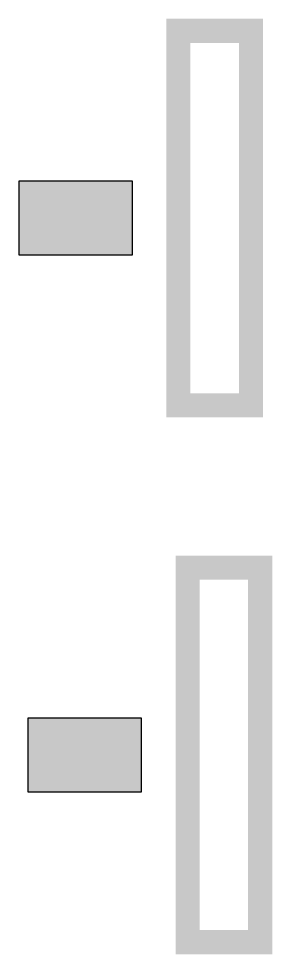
# Model space of a CAD drawing. Header units: inches. Extents: x 15 to 148, y 10 to 111.
# Drawn here: x 137.877 to 138.062, y 100.575 to 101.262 of the extents above; entities that cross this region are included whole.
import ezdxf

# ---------------------------------------------------------------- set-up
doc = ezdxf.new("R2010")
doc.units = ezdxf.units.IN
doc.header["$MEASUREMENT"] = 0
doc.layers.add('BLK_12AWG', color=7, linetype='Continuous')

# ---------------------------------------------------------------- blocks, each defined once
blk = doc.blocks.new('RPAD')
blk.add_trace([(-0.5, -0.5), (-0.5, 0.5), (0.5, -0.5), (0.5, 0.5)])
blk = doc.blocks.new('CEGHSD')
at = {"const_width": 0.00787}
for points in [[(134.61201, 101.03613), (134.58839, 101.03613), (134.58839, 101.15817), (134.61201, 101.15817), (134.61201, 101.03613)], [(134.61201, 101.03613), (134.58839, 101.03613), (134.58839, 101.15817), (134.61201, 101.15817), (134.61201, 101.03613)], [(134.61201, 101.03613), (134.58839, 101.03613), (134.58839, 101.15817), (134.61201, 101.15817), (134.61201, 101.03613)], [(134.61501, 100.86113), (134.59139, 100.86113), (134.59139, 100.98317), (134.61501, 100.98317), (134.61501, 100.86113)], [(134.61501, 100.86113), (134.59139, 100.86113), (134.59139, 100.98317), (134.61501, 100.98317), (134.61501, 100.86113)], [(134.61501, 100.86113), (134.59139, 100.86113), (134.59139, 100.98317), (134.61501, 100.98317), (134.61501, 100.86113)]]:
    blk.add_lwpolyline(points, dxfattribs=at)
for points in [[(134.57342, 101.08515), (134.57342, 101.10915), (134.53642, 101.10915), (134.53642, 101.08515), (134.57342, 101.08515)], [(134.57642, 100.91015), (134.57642, 100.93415), (134.53942, 100.93415), (134.53942, 100.91015), (134.57642, 100.91015)]]:
    blk.add_lwpolyline(points, close=True)
at = {"xscale": 0.024, "yscale": 0.037, "rotation": 90}
for p in [(134.55492, 101.09715), (134.55792, 100.92215)]:
    blk.add_blockref('RPAD', p, dxfattribs=at)

msp = doc.modelspace()

# ---------------------------------------------------------------- block references
at = {"layer": 'BLK_12AWG', "xscale": 2.25, "yscale": 2.25, "zscale": 2.25}
msp.add_blockref('CEGHSD', (-164.83027, -126.3532), dxfattribs=at)

doc.saveas('drawing.dxf')
